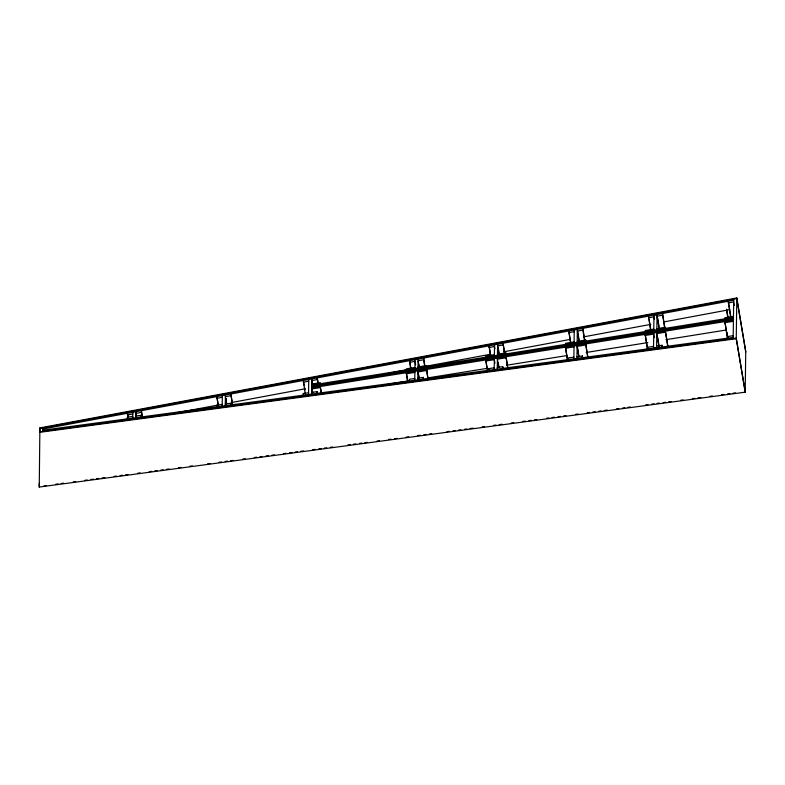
<?xml version="1.0" encoding="UTF-8"?>
<svg xmlns="http://www.w3.org/2000/svg" width="785" height="785" viewBox="0 0 785 785"><rect width="100%" height="100%" fill="white"/><g stroke="black" fill="none" stroke-linecap="round" stroke-linejoin="round"><path stroke-width="1.18" d="M39.25 487.053L39.888 427.894L736.801 297.947L745.75 351.395L745.191 392.176L39.25 487.053L39.299 483.118M39.888 427.894L39.829 432.319L736.251 338.727L736.801 297.947M42.871 431.299L42.92 427.943M127.327 418.856L127.347 417.159L132.783 416.423M127.778 417.355L127.406 413.283L128.004 416.845M132.763 418.12L132.842 412.262M135.844 417.708L135.933 411.693M141.28 416.982L141.31 415.275L135.874 416.011M142.144 417.129L141.369 410.673L142.566 417.806M216.758 406.836L216.788 405.138L222.214 404.403M218.073 405.423L216.895 396.592L218.289 404.913M222.194 406.1L222.341 395.581M225.275 405.688L225.423 395.002M230.712 404.962L230.741 403.264L225.305 403.99M232.429 405.188L230.868 393.991L232.851 405.865M303.108 395.228L303.128 393.53L308.564 392.804M305.277 394.06L303.304 380.48M308.544 394.502L308.75 379.469M311.625 394.08L311.831 378.89M317.061 393.354L317.081 391.656L311.645 392.382M317.846 383.139L317.277 377.879L318.268 383.816M321.065 392.343L320.28 386.505L321.271 392.441M320.319 383.718L320.329 382.638L311.763 384.012M407.69 382.099L406.316 372.698L407.906 382.207M406.355 369.921L406.365 368.832L414.941 367.459M409.328 380.951L409.348 379.253L414.784 378.527M410.575 368.302L409.603 360.658L410.997 368.979M414.765 380.225L414.882 371.325M414.922 368.538L415.039 359.648M417.846 379.803L417.973 370.834M418.003 368.047L418.13 359.069M423.282 379.076L423.301 377.379L417.875 378.105M424.538 365.692L423.566 358.058L424.96 366.369M427.913 378.861L426.54 369.46L428.129 378.959M426.579 366.673L426.589 365.584L418.022 366.958M487.348 370.54L485.768 359.952L487.563 370.648M485.807 357.165L485.827 356.086L494.393 354.712M488.761 370.275L488.78 368.577L494.216 367.851M490.458 355.85L489.084 345.842L490.88 356.527M494.187 369.549L494.344 358.578M494.383 355.791L494.53 344.831M497.278 369.136L497.425 358.088M497.464 355.301L497.611 344.252M502.714 368.4L502.734 366.703L497.298 367.439M504.421 353.25L503.057 343.241L504.843 353.927M507.571 367.301L505.991 356.714L507.787 367.4M506.031 353.927L506.05 352.838L497.474 354.212M567.437 360.129L565.465 347.166L567.653 360.236M565.504 344.379L565.514 343.3L574.09 341.926M568.418 359.569L568.448 357.872L573.884 357.146M570.381 342.182L568.811 330.976L570.803 342.859M573.855 358.843L574.031 345.792L577.122 345.292L576.946 358.421M574.247 329.965L574.07 343.006L577.161 342.525L577.338 329.386M582.372 357.695L582.401 355.998L576.965 356.724M584.54 340.759L582.774 328.375L584.766 340.248M587.857 358.078L585.688 343.918L587.877 356.989M585.728 341.141L585.738 340.052L577.171 341.426M647.527 349.727L645.162 334.381L647.743 349.825M645.201 331.594L645.211 330.514L653.777 329.131M648.086 348.864L648.106 347.166L653.542 346.43M650.5 329.69L648.538 316.12M653.728 333.007L653.522 348.128L656.603 347.726L656.809 332.516M653.768 330.23L653.974 315.099L657.055 314.52L656.849 329.729M662.04 346.99L662.069 345.292L656.633 346.028M664.659 328.267L662.501 313.509L664.885 327.757M667.75 346.479L665.386 331.133L667.966 346.577M665.425 328.356L665.435 327.266L656.868 328.64M727.626 339.316L724.849 321.595L727.646 338.276M724.889 318.808L724.908 317.729L733.475 316.345M726.262 330.004L726.272 328.915M727.754 338.158L727.773 336.461L733.21 335.725M730.619 317.199L728.254 301.244L731.041 317.876M733.17 338.521L733.71 299.134M39.878 428.502L736.801 298.565L745.74 352.014M42.91 429.032L733.7 300.233M127.386 414.98L132.822 413.96M141.349 412.37L135.903 413.391L136.502 416.953M216.876 398.289L222.312 397.279M230.839 395.689L225.403 396.7L226.59 403.833M303.285 382.177L308.721 381.167M317.248 379.577L311.812 380.588L312.41 384.15M409.584 362.356L415.02 361.345L415.618 364.907M423.547 359.756L418.111 360.766L419.102 366.713M489.065 347.539L494.501 346.528L494.903 348.903M503.028 344.939L497.592 345.95L498.985 354.261M568.791 332.673L574.227 331.662M582.755 330.073L577.318 331.084L579.104 341.779M648.508 317.817L653.954 316.797L654.347 319.171M662.471 315.207L657.035 316.218L659.027 328.101M728.235 302.941L733.671 301.931L734.269 305.493M177.675 412.576L218.603 404.942M231.85 402.469L305.286 388.781M388.359 373.287L390.773 372.836M393.177 372.394L406.424 369.921M426.893 366.104L490.703 354.212M503.941 351.739L570.165 339.395M583.402 336.922L650.824 324.352M664.071 321.879L729.795 309.624M311.753 385.092L733.465 317.434M311.733 386.181L733.445 318.524M311.724 386.789L733.435 319.132M311.714 387.878L733.426 320.221M320.26 387.594L311.694 388.967L312.293 392.529M406.296 373.788L414.873 372.414M426.52 370.54L417.954 371.923L419.151 379.047M485.758 361.041L494.324 359.667L494.923 363.229M505.982 357.793L497.415 359.167L498.799 367.488M565.455 348.255L574.021 346.882M585.679 345.007L577.103 346.381L578.898 357.077M645.142 335.47L653.719 334.096L654.307 337.658M665.366 332.222L656.8 333.596L658.988 346.666M724.84 322.684L733.406 321.31M383.198 385.042L385.621 384.65M388.035 384.267L407.366 381.167M427.913 377.87L487.122 368.371M506.453 365.27L566.868 355.576M586.199 352.475L647.831 342.584M665.955 339.679L726.37 329.985M42.89 430.2L733.19 337.422M39.839 431.711L736.261 338.109L745.201 391.558M44.117 485.787L46.55 485.464M55.755 484.227L58.178 483.894M61.132 483.501L63.556 483.177M73.28 481.862L75.713 481.539M84.908 480.302L87.341 479.978M90.981 479.488L93.415 479.164M96.369 478.762L98.792 478.438M101.913 478.016L104.876 477.623M114.06 476.387L116.494 476.063M120.134 475.573L122.568 475.239M125.531 474.846L127.955 474.523M137.679 473.208L140.103 472.884M149.287 471.648L151.721 471.324M154.684 470.921L157.118 470.598M160.768 470.107L163.192 469.783M166.302 469.361L169.266 468.969M178.45 467.732L180.874 467.409M189.921 466.192L192.354 465.868M207.603 463.817L210.037 463.484M219.084 462.267L221.517 461.943M225.158 461.452L227.591 461.129M230.682 460.716L233.116 460.383M242.83 459.078L245.263 458.754M254.32 457.537L256.754 457.204M259.835 456.791L262.268 456.468M265.909 455.977L268.342 455.653M271.993 455.163L274.416 454.829M283.483 453.612L285.917 453.288M289.557 452.798L291.991 452.474M295.072 452.062L297.495 451.728M300.498 451.326L303.569 450.914M312.646 449.697L315.079 449.373M318.72 448.883L321.153 448.549M324.225 448.137L326.658 447.813M330.299 447.322L332.732 446.999M347.883 444.958L350.316 444.634M353.378 444.222L355.811 443.898M359.451 443.407L361.885 443.074M364.888 442.671L367.321 442.347M377.045 441.042L379.469 440.719M388.614 439.482L391.038 439.158M394.688 438.668L397.112 438.344M406.208 437.117L408.632 436.794M417.767 435.567L420.191 435.243M423.841 434.753L426.265 434.429M429.287 434.017L431.721 433.693M446.92 431.652L449.354 431.318M452.994 430.837L455.428 430.504M458.45 430.101L460.883 429.778M464.524 429.287L466.957 428.953M469.999 428.551L473.031 428.139M482.147 426.912L484.58 426.589M493.686 425.362L496.12 425.038M499.162 424.626L502.194 424.224M511.31 422.997L513.733 422.673M522.849 421.447L525.283 421.113M528.923 420.632L531.357 420.299M534.389 419.897L536.812 419.563M546.537 418.258L548.96 417.934M552.012 417.522L554.436 417.198M558.086 416.707L560.519 416.384M563.542 415.971L565.975 415.648M575.69 414.343L578.123 414.019M587.249 412.792L589.672 412.459M592.695 412.056L595.128 411.733M598.769 411.242L601.202 410.918M604.254 410.506L607.276 410.094M616.411 408.867L618.835 408.543M622.485 408.053L624.909 407.729M627.931 407.327L630.355 406.993M645.564 404.952L647.998 404.628M651.648 404.138L654.072 403.804M657.084 403.402L659.508 403.078M663.158 402.587L665.582 402.263M668.653 401.851L671.087 401.518M680.801 400.213L683.235 399.889M692.311 398.672L694.745 398.338M697.816 397.926L700.819 397.524M709.964 396.297L712.397 395.974M721.464 394.747L723.898 394.423M727.538 393.933L729.971 393.609M733.053 393.197L735.486 392.863M736.251 338.727L745.191 392.176M726.616 309.123L727.999 317.395M726.606 310.222L727.793 317.317M727.773 336.461L728.176 338.835M726.871 332.457L727.263 334.822M657.653 318.082L659.047 326.403M662.069 345.292L662.462 347.667M657.604 337.265L658.998 345.577M649.126 319.681L650.922 330.367M585.738 340.052L586.14 342.427M582.401 355.998L582.794 358.372M577.534 330.573L579.526 342.456M577.515 347.667L578.908 355.988M502.734 366.703L503.136 369.078M498.21 347.814L499.407 354.938M498.22 362.837L498.818 366.399M488.78 368.577L489.173 370.952M426.971 369.048L427.374 371.423M423.301 377.379L423.704 379.754M419.121 365.015L419.524 367.39M418.17 372.021L419.357 379.145M317.081 391.656L317.483 394.031M312.43 382.452L312.822 384.827M312.322 390.361L312.734 392.794M312.106 390.253L312.518 392.686M303.707 382.854L304.099 385.229M304.501 387.613L304.894 389.988M230.741 403.264L231.133 405.639M226.021 398.564L226.414 400.939M141.31 415.275L141.702 417.659M225.815 398.603L226.463 404.609"/></g></svg>
